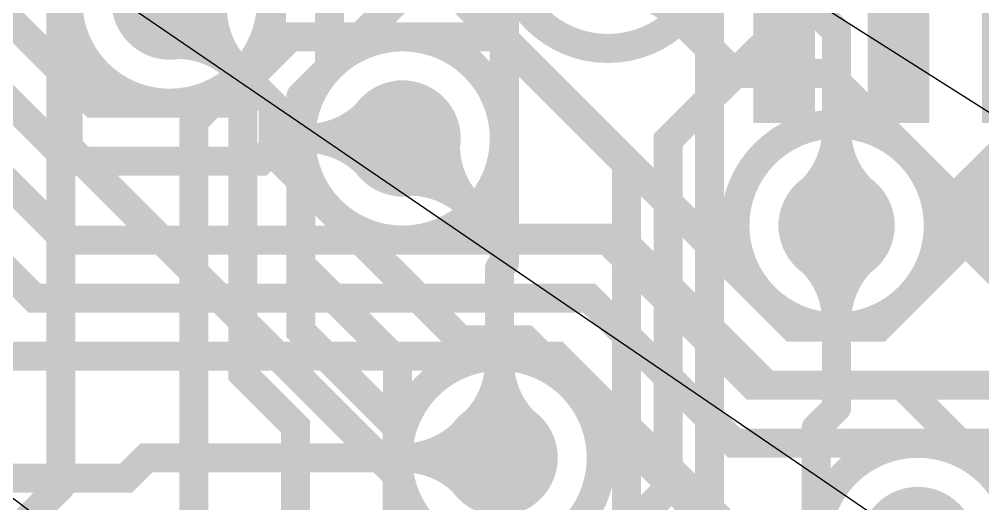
# Model space of a CAD drawing. Extents: x -4539 to 5978, y -4736 to 3041.
# Drawn here: x 1892.1 to 2057.8, y 227.1 to 310.5 of the extents above; entities that cross this region are included whole.
import ezdxf

# ---------------------------------------------------------------- set-up
doc = ezdxf.new("R2010")
doc.units = 0
for name, pattern in [('SIG_101', [2, 1, 1]), ('SIG_102', [2, 1, 1]), ('SIG_151', [2, 1, 1]), ('SIG_152', [2, 1, 1]), ('SIG_153', [2, 1, 1]), ('SIG_154', [2, 1, 1]), ('SIG_155', [2, 1, 1]), ('SIG_156', [2, 1, 1]), ('SIG_157', [2, 1, 1]), ('SIG_158', [2, 1, 1]), ('SIG_173', [2, 1, 1]), ('SIG_176', [2, 1, 1]), ('SIG_183', [2, 1, 1]), ('SIG_196', [2, 1, 1]), ('SIG_86', [2, 1, 1]), ('SIG_90', [2, 1, 1]), ('SIG_92', [2, 1, 1]), ('SIG_93', [2, 1, 1]), ('SIG_96', [2, 1, 1]), ('SIG_99', [2, 1, 1])]:
    doc.linetypes.add(name, pattern=pattern)
doc.layers.get('0').update_dxf_attribs({"color": 254, "linetype": 'CONTINUOUS'})
for name, color, linetype in [('DRIL_NPLTE_THRU_01', 16, 'CONTINUOUS'), ('DRIL_NPLTE_THRU_02', 2, 'CONTINUOUS'), ('DRIL_NPLTE_THRU_03', 34, 'CONTINUOUS'), ('DRIL_NPLTE_THRU_04', 96, 'CONTINUOUS'), ('DRIL_NPLTE_THRU_05', 6, 'CONTINUOUS'), ('DRIL_NPLTE_THRU_06', 176, 'CONTINUOUS'), ('DRIL_PLTE_THRU_01', 16, 'CONTINUOUS'), ('DRIL_PLTE_THRU_02', 2, 'CONTINUOUS'), ('DRIL_PLTE_THRU_03', 34, 'CONTINUOUS'), ('DRIL_PLTE_THRU_04', 96, 'CONTINUOUS'), ('DRIL_PLTE_THRU_05', 6, 'CONTINUOUS'), ('DRIL_PLTE_THRU_06', 176, 'CONTINUOUS'), ('DRIL_SYMBOL', 254, 'CONTINUOUS'), ('LINK_00', 254, 'CONTINUOUS'), ('PADS_BOT', 5, 'CONTINUOUS'), ('PADS_INNER', 1, 'CONTINUOUS'), ('PADS_TOP', 1, 'CONTINUOUS'), ('POUR_VIATHERM_02', 56, 'CONTINUOUS'), ('POUR_VOID_02', 56, 'CONTINUOUS'), ('POUR_VOID_05', 216, 'CONTINUOUS'), ('TEAR_01', 1, 'CONTINUOUS'), ('TEAR_03', 43, 'CONTINUOUS'), ('TEAR_04', 3, 'CONTINUOUS'), ('TEAR_06', 5, 'CONTINUOUS'), ('TRACE_01', 1, 'CONTINUOUS'), ('TRACE_03', 43, 'CONTINUOUS'), ('TRACE_04', 3, 'CONTINUOUS'), ('TRACE_06', 5, 'CONTINUOUS'), ('VIAPTS', 1, 'CONTINUOUS')]:
    doc.layers.add(name, color=color, linetype=linetype)

# ---------------------------------------------------------------- blocks, each defined once
blk = doc.blocks.new('POUR_VOID_775')
at = {"layer": 'POUR_VOID_02', "const_width": 5}
blk.add_lwpolyline([(-4108.35, -6217.62, -2.769344), (-4116.65, -6238.38, -2.769344)], format="xyb", close=True, dxfattribs=at)
blk = doc.blocks.new('POUR_VOID_460')
at = {"layer": 'POUR_VOID_02', "const_width": 5}
blk.add_lwpolyline([(-4299.57, -6186.43, 1), (-4264.57, -6186.43, 1)], format="xyb", close=True, dxfattribs=at)
blk = doc.blocks.new('POUR_VOID_458')
at = {"layer": 'POUR_VOID_02', "const_width": 5}
blk.add_lwpolyline([(-4259.5, -6210, 1), (-4224.5, -6210, 1)], format="xyb", close=True, dxfattribs=at)
blk = doc.blocks.new('POUR_VOID_456')
at = {"layer": 'POUR_VOID_02', "const_width": 5}
blk.add_lwpolyline([(-4224.19, -6177, 1), (-4189.19, -6177, 1)], format="xyb", close=True, dxfattribs=at)
blk = doc.blocks.new('POUR_VOID_455')
at = {"layer": 'POUR_VOID_02', "const_width": 5}
blk.add_lwpolyline([(-4184.84, -6225, 1), (-4149.84, -6225, 1)], format="xyb", close=True, dxfattribs=at)
blk = doc.blocks.new('POUR_VOID_454')
at = {"layer": 'POUR_VOID_02', "const_width": 5}
blk.add_lwpolyline([(-4205.14, -6302.39, -10.836099), (-4208.86, -6307.61, -1.05118), (-4231.82, -6281.25, -3.731269), (-4214.5, -6278.75, -0.430567)], format="xyb", close=True, dxfattribs=at)
blk = doc.blocks.new('POUR_OUTLINE_418')
for name in ['POUR_VOID_456', 'POUR_VOID_460', 'POUR_VOID_458', 'POUR_VOID_775', 'POUR_VOID_455', 'POUR_VOID_454']:
    blk.add_blockref(name, (0, 0))
blk = doc.blocks.new('POUR_VIATHERM_813')
at = {"layer": 'POUR_VIATHERM_02'}
for points in [[(-4153.36, -6270), (-4153.36, -6270)], [(-4163.36, -6280), (-4163.36, -6280)], [(-4143.36, -6280), (-4143.36, -6280)], [(-4153.36, -6290), (-4153.36, -6290)]]:
    blk.add_lwpolyline(points, dxfattribs=at)
blk = doc.blocks.new('POUR_HEADER_0')
for name in ['POUR_OUTLINE_418', 'POUR_VIATHERM_813']:
    blk.add_blockref(name, (6185, 6485))
blk = doc.blocks.new('POUR_VOID_186')
at = {"layer": 'POUR_VOID_05', "const_width": 5}
blk.add_lwpolyline([(-4299.57, -6186.43, 1), (-4264.57, -6186.43, 1)], format="xyb", close=True, dxfattribs=at)
blk = doc.blocks.new('POUR_VOID_185')
at = {"layer": 'POUR_VOID_05', "const_width": 5}
blk.add_lwpolyline([(-4259.5, -6210, 1), (-4224.5, -6210, 1)], format="xyb", close=True, dxfattribs=at)
blk = doc.blocks.new('POUR_VOID_183')
at = {"layer": 'POUR_VOID_05', "const_width": 5}
blk.add_lwpolyline([(-4224.19, -6177, 1), (-4189.19, -6177, 1)], format="xyb", close=True, dxfattribs=at)
blk = doc.blocks.new('POUR_VOID_182')
at = {"layer": 'POUR_VOID_05', "const_width": 5}
blk.add_lwpolyline([(-4184.84, -6225, 1), (-4149.84, -6225, 1)], format="xyb", close=True, dxfattribs=at)
blk = doc.blocks.new('POUR_VOID_181')
at = {"layer": 'POUR_VOID_05', "const_width": 5}
blk.add_lwpolyline([(-4205.14, -6302.39, -10.836099), (-4208.86, -6307.61, -1.05118), (-4231.82, -6281.25, -3.731269), (-4214.5, -6278.75, -0.430567)], format="xyb", close=True, dxfattribs=at)
blk = doc.blocks.new('POUR_VOID_180')
at = {"layer": 'POUR_VOID_05', "const_width": 5}
blk.add_lwpolyline([(-4108.35, -6217.62, -2.769344), (-4116.65, -6238.38, -2.769344)], format="xyb", close=True, dxfattribs=at)
blk = doc.blocks.new('POUR_VOID_179')
at = {"layer": 'POUR_VOID_05', "const_width": 5}
blk.add_lwpolyline([(-4170.86, -6280, 1), (-4135.86, -6280, 1)], format="xyb", close=True, dxfattribs=at)
blk = doc.blocks.new('POUR_OUTLINE_162')
for name in ['POUR_VOID_183', 'POUR_VOID_186', 'POUR_VOID_185', 'POUR_VOID_180', 'POUR_VOID_182', 'POUR_VOID_181', 'POUR_VOID_179']:
    blk.add_blockref(name, (0, 0))
blk = doc.blocks.new('POUR_HEADER_3')
blk.add_blockref('POUR_OUTLINE_162', (6185, 6485))
blk = doc.blocks.new('DRIL_SYMBOL_0')
at = {"layer": 'DRIL_SYMBOL', "const_width": 2}
for points in [[(0, -10), (0, 10)], [(-10, 0), (10, 0)]]:
    blk.add_lwpolyline(points, dxfattribs=at)
blk = doc.blocks.new('DRIL_HOLE_0')
blk.add_lwpolyline([(0, 0, 1), (0, 0, 1)], format="xyb", close=True)
blk.add_blockref('DRIL_SYMBOL_0', (0, 0))
blk = doc.blocks.new('PAD_2')
blk.add_lwpolyline([(0, 0, 1), (0, 0, 1)], format="xyb", close=True)
blk = doc.blocks.new('PAD_12')
at = {"const_width": 10.63}
blk.add_lwpolyline([(-27.56, 0), (27.56, 0)], dxfattribs=at)
blk = doc.blocks.new('STK_BOT_15')
at = {"layer": 'DRIL_NPLTE_THRU_01'}
blk.add_blockref('DRIL_HOLE_0', (0, 0), dxfattribs=at)
at = {"layer": 'DRIL_NPLTE_THRU_02'}
blk.add_blockref('DRIL_HOLE_0', (0, 0), dxfattribs=at)
at = {"layer": 'DRIL_NPLTE_THRU_03'}
blk.add_blockref('DRIL_HOLE_0', (0, 0), dxfattribs=at)
at = {"layer": 'DRIL_NPLTE_THRU_04'}
blk.add_blockref('DRIL_HOLE_0', (0, 0), dxfattribs=at)
at = {"layer": 'DRIL_NPLTE_THRU_05'}
blk.add_blockref('DRIL_HOLE_0', (0, 0), dxfattribs=at)
at = {"layer": 'DRIL_NPLTE_THRU_06'}
blk.add_blockref('DRIL_HOLE_0', (0, 0), dxfattribs=at)
at = {"layer": 'PADS_BOT'}
blk.add_blockref('PAD_12', (0, 0), dxfattribs=at)
at = {"layer": 'PADS_INNER'}
blk.add_blockref('PAD_2', (0, 0), dxfattribs=at)
at = {"layer": 'PADS_TOP'}
blk.add_blockref('PAD_2', (0, 0), dxfattribs=at)
blk = doc.blocks.new('SYM_BOT_11')
for p in [(389.76, 226.38), (389.76, 206.69), (389.76, 187.01)]:
    blk.add_blockref('STK_BOT_15', p)
blk = doc.blocks.new('PART_BOT_37')
blk.add_blockref('SYM_BOT_11', (0, 0))
blk = doc.blocks.new('SMOOTH_5')
at = {"const_width": 2.5}
blk.add_lwpolyline([(-1.25, 0, 1), (1.25, 0, 1)], format="xyb", close=True, dxfattribs=at)
blk = doc.blocks.new('TEAR_2008008000402')
at = {"const_width": 5}
for points in [[(0, 16.5, -0.196262), (-4.2, 6.21)], [(0, 16.5, -0.067729), (-1.24, 7.4)], [(0, 16.5, 0.196262), (4.2, 6.21)], [(0, 16.5, 0.067729), (1.24, 7.4)]]:
    blk.add_lwpolyline(points, format="xyb", dxfattribs=at)
for p in [(0, 16.5), (0, 16.5), (0, 16.5), (0, 16.5), (-4.2, 6.21), (-1.24, 7.4), (1.24, 7.4), (4.2, 6.21)]:
    blk.add_blockref('SMOOTH_5', p)
blk = doc.blocks.new('TRACE_2174')
at = {"layer": 'TRACE_04', "linetype": 'SIG_86', "const_width": 5}
blk.add_lwpolyline([(1974.68, 267.72), (1974.68, 235)], dxfattribs=at)
at = {"layer": 'TEAR_04'}
blk.add_blockref('TEAR_2008008000402', (1974.68, 235), dxfattribs=at)
at = {"layer": 'TRACE_04'}
for p in [(1974.68, 267.72), (1974.68, 235)]:
    blk.add_blockref('SMOOTH_5', p, dxfattribs=at)
blk = doc.blocks.new('TEAR_2008008000406')
at = {"const_width": 5}
for points in [[(-16.5, 0, 0.196262), (-6.21, 4.2)], [(-16.5, 0, 0.067729), (-7.4, 1.24)], [(-16.5, 0, -0.196262), (-6.21, -4.2)], [(-16.5, 0, -0.067729), (-7.4, -1.24)]]:
    blk.add_lwpolyline(points, format="xyb", dxfattribs=at)
for p in [(-6.21, 4.2), (-7.4, 1.24), (-16.5, 0), (-16.5, 0), (-16.5, 0), (-16.5, 0), (-7.4, -1.24), (-6.21, -4.2)]:
    blk.add_blockref('SMOOTH_5', p)
blk = doc.blocks.new('TRACE_1344')
at = {"layer": 'TRACE_03', "linetype": 'SIG_86', "const_width": 5}
blk.add_lwpolyline([(1373.72, 267.47), (1394.39, 267.47), (1397.96, 271.04), (1453.57, 271.04), (1468.79, 286.26), (1641.51, 286.26), (1653.64, 298.39), (1752.04, 298.39), (1781.18, 269.25), (1781.18, 267.99), (1798.58, 250.58), (1812.76, 250.58), (1831.84, 231.5), (1910.46, 231.5), (1913.96, 235), (1974.68, 235)], dxfattribs=at)
at = {"layer": 'TEAR_03'}
blk.add_blockref('TEAR_2008008000406', (1974.68, 235), dxfattribs=at)
at = {"layer": 'TRACE_03'}
for p in [(1913.96, 235), (1974.68, 235), (1910.46, 231.5)]:
    blk.add_blockref('SMOOTH_5', p, dxfattribs=at)
blk = doc.blocks.new('TRACE_652')
at = {"layer": 'TRACE_06', "linetype": 'SIG_90', "const_width": 5}
blk.add_lwpolyline([(1950, 573), (1950, 396.54), (1955.48, 391.07), (1955.48, 385.12), (1968.64, 371.95), (1968.64, 313.51), (1996.49, 285.66), (1996.49, 214.47), (2007, 203.97), (2007, 185)], dxfattribs=at)
at = {"layer": 'TRACE_06'}
blk.add_blockref('SMOOTH_5', (1996.49, 285.66), dxfattribs=at)
blk = doc.blocks.new('TRACE_1268')
at = {"layer": 'TRACE_04', "linetype": 'SIG_92', "const_width": 5}
blk.add_lwpolyline([(1979, 205), (2003.67, 229.67), (2003.67, 289.69), (2023.5, 309.51), (2023.5, 413)], dxfattribs=at)
at = {"layer": 'TRACE_04'}
for p in [(2023.5, 309.51), (2003.67, 289.69), (2003.67, 229.67)]:
    blk.add_blockref('SMOOTH_5', p, dxfattribs=at)
blk = doc.blocks.new('TRACE_734')
at = {"layer": 'TRACE_03', "linetype": 'SIG_93', "const_width": 5}
blk.add_lwpolyline([(1392, 336), (1392, 335.2), (1431.56, 335.2), (1440.5, 326.26), (1613.21, 326.26), (1625.34, 338.39), (1783.79, 338.39), (1796.62, 325.56), (1816.28, 325.56), (1889.34, 252.5), (1984.48, 252.5), (2034.48, 202.5), (2060.45, 202.5), (2068.95, 211), (2094, 211)], dxfattribs=at)
at = {"layer": 'TRACE_03'}
blk.add_blockref('SMOOTH_5', (1984.48, 252.5), dxfattribs=at)
blk = doc.blocks.new('TRACE_686')
at = {"layer": 'TRACE_03', "linetype": 'SIG_96', "const_width": 5}
blk.add_lwpolyline([(1825.99, 346.52), (1900.01, 272.5), (1995.67, 272.5), (2020.67, 247.5), (2145.63, 247.5), (2149.63, 243.5), (2228.32, 243.5), (2233.82, 249), (2264.68, 249), (2286.18, 227.5), (2331.13, 227.5), (2337.63, 234), (2357, 234)], dxfattribs=at)
at = {"layer": 'TRACE_03'}
for p in [(1900.01, 272.5), (1995.67, 272.5), (2020.67, 247.5)]:
    blk.add_blockref('SMOOTH_5', p, dxfattribs=at)
blk = doc.blocks.new('TRACE_1430')
at = {"layer": 'TRACE_03', "linetype": 'SIG_99', "const_width": 5}
blk.add_lwpolyline([(1322, 342), (1322.08, 342.11), (1336.91, 330.77), (1339.94, 327.75), (1358.88, 327.75), (1384.63, 353.5), (1399.31, 353.5), (1407.61, 345.21), (1459.59, 345.21), (1468.31, 336.49), (1606.33, 336.49), (1618.23, 348.39), (1788.07, 348.39), (1800.03, 336.43), (1820.75, 336.43), (1894.68, 262.5), (1990.08, 262.5), (2015.08, 237.5), (2116.5, 237.5), (2151, 203), (2209, 203)], dxfattribs=at)
at = {"layer": 'TRACE_03'}
for p in [(1894.68, 262.5), (1990.08, 262.5), (2015.08, 237.5)]:
    blk.add_blockref('SMOOTH_5', p, dxfattribs=at)
blk = doc.blocks.new('TEAR_2008008000476')
at = {"const_width": 5}
for points in [[(0, 16.5, -0.196262), (-4.2, 6.21)], [(0, 16.5, -0.067729), (-1.24, 7.4)], [(0, 16.5, 0.196262), (4.2, 6.21)], [(0, 16.5, 0.067729), (1.24, 7.4)]]:
    blk.add_lwpolyline(points, format="xyb", dxfattribs=at)
for p in [(0, 16.5), (0, 16.5), (0, 16.5), (0, 16.5), (-4.2, 6.21), (-1.24, 7.4), (1.24, 7.4), (4.2, 6.21)]:
    blk.add_blockref('SMOOTH_5', p)
blk = doc.blocks.new('TRACE_2312')
at = {"layer": 'TRACE_04', "linetype": 'SIG_101', "const_width": 5}
blk.add_lwpolyline([(1930.5, 282.89), (1930.5, 249.48), (1939.58, 240.4), (1939.58, 207)], dxfattribs=at)
at = {"layer": 'TEAR_04'}
blk.add_blockref('TEAR_2008008000476', (1939.58, 207), dxfattribs=at)
at = {"layer": 'TRACE_04'}
for p in [(1930.5, 282.89), (1930.5, 249.48), (1939.58, 240.4), (1939.58, 207)]:
    blk.add_blockref('SMOOTH_5', p, dxfattribs=at)
blk = doc.blocks.new('TEAR_2008008000483')
at = {"const_width": 5}
for points in [[(11.67, -11.67, -0.196262), (7.36, -1.42)], [(11.67, -11.67, -0.067729), (6.11, -4.35)], [(11.67, -11.67, 0.196262), (1.42, -7.36)], [(11.67, -11.67, 0.067729), (4.35, -6.11)]]:
    blk.add_lwpolyline(points, format="xyb", dxfattribs=at)
for p in [(7.36, -1.42), (6.11, -4.35), (1.42, -7.36), (4.35, -6.11), (11.67, -11.67), (11.67, -11.67), (11.67, -11.67), (11.67, -11.67)]:
    blk.add_blockref('SMOOTH_5', p)
blk = doc.blocks.new('TRACE_544')
at = {"layer": 'TRACE_01', "linetype": 'SIG_102', "const_width": 5}
blk.add_lwpolyline([(1993.31, 323), (2015.1, 301.21), (2031.2, 301.21), (2053.83, 278.58), (2053.83, 273.42), (2083.25, 244), (2085.75, 244), (2111.5, 218.25), (2111.5, 211)], dxfattribs=at)
at = {"layer": 'TEAR_01'}
blk.add_blockref('TEAR_2008008000483', (1993.31, 323), dxfattribs=at)
at = {"layer": 'TRACE_01'}
for p in [(1993.31, 323), (2015.1, 301.21), (2031.2, 301.21), (2053.83, 278.58), (2053.83, 273.42), (2083.25, 244), (2085.75, 244), (2111.5, 218.25), (2111.5, 211)]:
    blk.add_blockref('SMOOTH_5', p, dxfattribs=at)
blk = doc.blocks.new('TEAR_2008008000712')
at = {"const_width": 5}
for points in [[(-16.5, 0, 0.196262), (-6.21, 4.2)], [(-16.5, 0, 0.067729), (-7.4, 1.24)], [(-16.5, 0, -0.196262), (-6.21, -4.2)], [(-16.5, 0, -0.067729), (-7.4, -1.24)]]:
    blk.add_lwpolyline(points, format="xyb", dxfattribs=at)
for p in [(-6.21, 4.2), (-7.4, 1.24), (-16.5, 0), (-16.5, 0), (-16.5, 0), (-16.5, 0), (-7.4, -1.24), (-6.21, -4.2)]:
    blk.add_blockref('SMOOTH_5', p)
blk = doc.blocks.new('TRACE_2538')
at = {"layer": 'TRACE_04', "linetype": 'SIG_151', "const_width": 5}
blk.add_lwpolyline([(1940.5, 290), (1940.5, 268.19), (1957.13, 251.56), (1957.13, 202.12), (1971.64, 187.61), (1976.32, 187.61), (1996.44, 167.5), (2042.25, 167.5), (2045.75, 171), (2092.5, 171)], dxfattribs=at)
at = {"layer": 'TEAR_04'}
blk.add_blockref('TEAR_2008008000712', (2092.5, 171), dxfattribs=at)
at = {"layer": 'TRACE_04'}
for p in [(1940.5, 290), (1940.5, 268.19), (1957.13, 251.56), (1957.13, 202.12), (1971.64, 187.61), (1976.32, 187.61), (2045.75, 171), (2092.5, 171), (1996.44, 167.5), (2042.25, 167.5)]:
    blk.add_blockref('SMOOTH_5', p, dxfattribs=at)
blk = doc.blocks.new('TEAR_2008008000718')
at = {"const_width": 5}
for points in [[(-16.5, 0, 0.196262), (-6.21, 4.2)], [(-16.5, 0, 0.067729), (-7.4, 1.24)], [(-16.5, 0, -0.196262), (-6.21, -4.2)], [(-16.5, 0, -0.067729), (-7.4, -1.24)]]:
    blk.add_lwpolyline(points, format="xyb", dxfattribs=at)
for p in [(-6.21, 4.2), (-7.4, 1.24), (-16.5, 0), (-16.5, 0), (-16.5, 0), (-16.5, 0), (-7.4, -1.24), (-6.21, -4.2)]:
    blk.add_blockref('SMOOTH_5', p)
blk = doc.blocks.new('TRACE_852')
at = {"layer": 'TRACE_03', "linetype": 'SIG_152', "const_width": 5}
blk.add_lwpolyline([(1536.94, 363.99), (1557.34, 363.99), (1561.28, 360.05), (1595.26, 360.05), (1603.61, 368.39), (1796.49, 368.39), (1808.36, 356.53), (1830.21, 356.53), (1900.67, 286.07), (1933.53, 286.07), (1937.46, 290), (1958, 290)], dxfattribs=at)
at = {"layer": 'TEAR_03'}
blk.add_blockref('TEAR_2008008000718', (1958, 290), dxfattribs=at)
at = {"layer": 'TRACE_03'}
for p in [(1937.46, 290), (1958, 290), (1900.67, 286.07), (1933.53, 286.07)]:
    blk.add_blockref('SMOOTH_5', p, dxfattribs=at)
blk = doc.blocks.new('TEAR_2008008000719')
at = {"const_width": 5}
for points in [[(11.67, -11.67, -0.196262), (7.36, -1.42)], [(11.67, -11.67, -0.067729), (6.11, -4.35)], [(11.67, -11.67, 0.196262), (1.42, -7.36)], [(11.67, -11.67, 0.067729), (4.35, -6.11)]]:
    blk.add_lwpolyline(points, format="xyb", dxfattribs=at)
for p in [(7.36, -1.42), (6.11, -4.35), (1.42, -7.36), (4.35, -6.11), (11.67, -11.67), (11.67, -11.67), (11.67, -11.67), (11.67, -11.67)]:
    blk.add_blockref('SMOOTH_5', p)
blk = doc.blocks.new('TRACE_850')
at = {"layer": 'TRACE_01', "linetype": 'SIG_152', "const_width": 5}
blk.add_lwpolyline([(1958, 290), (1975.17, 272.83), (1992.91, 272.83), (2018.24, 247.5), (2043.89, 247.5), (2068.9, 222.49), (2068.9, 55.12)], dxfattribs=at)
at = {"layer": 'TEAR_01'}
blk.add_blockref('TEAR_2008008000719', (1958, 290), dxfattribs=at)
at = {"layer": 'TRACE_01'}
for p in [(1958, 290), (1975.17, 272.83), (1992.91, 272.83), (2018.24, 247.5), (2043.89, 247.5)]:
    blk.add_blockref('SMOOTH_5', p, dxfattribs=at)
blk = doc.blocks.new('TEAR_2008008000725')
at = {"const_width": 5}
for points in [[(0, -16.5, 0.196262), (-4.2, -6.21)], [(0, -16.5, 0.067729), (-1.24, -7.4)], [(0, -16.5, -0.196262), (4.2, -6.21)], [(0, -16.5, -0.067729), (1.24, -7.4)]]:
    blk.add_lwpolyline(points, format="xyb", dxfattribs=at)
for p in [(-4.2, -6.21), (-1.24, -7.4), (1.24, -7.4), (4.2, -6.21), (0, -16.5), (0, -16.5), (0, -16.5), (0, -16.5)]:
    blk.add_blockref('SMOOTH_5', p)
blk = doc.blocks.new('TRACE_1192')
at = {"layer": 'TRACE_06', "linetype": 'SIG_153', "const_width": 5}
blk.add_lwpolyline([(2032.66, 275), (2032.66, 243.64)], dxfattribs=at)
at = {"layer": 'TEAR_06'}
blk.add_blockref('TEAR_2008008000725', (2032.66, 275), dxfattribs=at)
at = {"layer": 'TRACE_06'}
for p in [(2032.66, 275), (2032.66, 243.64)]:
    blk.add_blockref('SMOOTH_5', p, dxfattribs=at)
blk = doc.blocks.new('TEAR_2008008000727')
at = {"const_width": 5}
for points in [[(0, 16.5, -0.196262), (-4.2, 6.21)], [(0, 16.5, -0.067729), (-1.24, 7.4)], [(0, 16.5, 0.196262), (4.2, 6.21)], [(0, 16.5, 0.067729), (1.24, 7.4)]]:
    blk.add_lwpolyline(points, format="xyb", dxfattribs=at)
for p in [(0, 16.5), (0, 16.5), (0, 16.5), (0, 16.5), (-4.2, 6.21), (-1.24, 7.4), (1.24, 7.4), (4.2, 6.21)]:
    blk.add_blockref('SMOOTH_5', p)
blk = doc.blocks.new('TRACE_726')
at = {"layer": 'TRACE_03', "linetype": 'SIG_153', "const_width": 5}
blk.add_lwpolyline([(1477, 472), (1494.5, 489.5), (1560.13, 489.5), (1575.5, 474.13), (1575.5, 470.75), (1591.25, 455), (1614.78, 455), (1615.28, 454.5), (1651.86, 454.5), (1658.86, 461.5), (1804.75, 461.5), (1823.29, 442.96), (1827.99, 442.96), (1847.75, 423.21), (1902.88, 423.21), (1981.64, 344.44), (1996.61, 344.44), (2032.66, 308.39), (2032.66, 275)], dxfattribs=at)
at = {"layer": 'TEAR_03'}
blk.add_blockref('TEAR_2008008000727', (2032.66, 275), dxfattribs=at)
at = {"layer": 'TRACE_03'}
for p in [(2032.66, 308.39), (2032.66, 275)]:
    blk.add_blockref('SMOOTH_5', p, dxfattribs=at)
blk = doc.blocks.new('TEAR_2008008000732')
at = {"const_width": 5}
for points in [[(11.67, -11.67, -0.196262), (7.36, -1.42)], [(11.67, -11.67, -0.067729), (6.11, -4.35)], [(11.67, -11.67, 0.196262), (1.42, -7.36)], [(11.67, -11.67, 0.067729), (4.35, -6.11)]]:
    blk.add_lwpolyline(points, format="xyb", dxfattribs=at)
for p in [(7.36, -1.42), (6.11, -4.35), (1.42, -7.36), (4.35, -6.11), (11.67, -11.67), (11.67, -11.67), (11.67, -11.67), (11.67, -11.67)]:
    blk.add_blockref('SMOOTH_5', p)
blk = doc.blocks.new('TRACE_624')
at = {"layer": 'TRACE_01', "linetype": 'SIG_154', "const_width": 5}
blk.add_lwpolyline([(1917.93, 313.57), (1935.76, 295.74), (1935.76, 287.5), (1967.92, 255.33), (1979.1, 255.33), (2024.5, 209.93), (2024.5, 185)], dxfattribs=at)
at = {"layer": 'TEAR_01'}
blk.add_blockref('TEAR_2008008000732', (1917.93, 313.57), dxfattribs=at)
at = {"layer": 'TRACE_01'}
for p in [(1917.93, 313.57), (1935.76, 295.74), (1935.76, 287.5), (1967.92, 255.33), (1979.1, 255.33), (2024.5, 209.93), (2024.5, 185)]:
    blk.add_blockref('SMOOTH_5', p, dxfattribs=at)
blk = doc.blocks.new('TRACE_1086')
at = {"layer": 'TRACE_06', "linetype": 'SIG_155', "const_width": 5}
blk.add_lwpolyline([(2006, 413), (2006, 376.76), (2010.81, 371.95), (2010.81, 214.47), (2024.5, 200.78), (2024.5, 185)], dxfattribs=at)
blk = doc.blocks.new('TRACE_2566')
at = {"layer": 'TRACE_01', "linetype": 'SIG_156', "const_width": 5}
blk.add_lwpolyline([(1900.43, 313.57), (1900.43, 288.61), (1957.31, 231.73), (1957.31, 201.95), (1971.64, 187.61), (1975.64, 187.61), (1998.03, 165.22), (1998.03, 55.12)], dxfattribs=at)
at = {"layer": 'TRACE_01'}
for p in [(1900.43, 288.61), (1957.31, 231.73)]:
    blk.add_blockref('SMOOTH_5', p, dxfattribs=at)
blk = doc.blocks.new('TRACE_692')
at = {"layer": 'TRACE_03', "linetype": 'SIG_176', "const_width": 5}
blk.add_lwpolyline([(1831.95, 368.97), (1904.85, 296.07), (1927.28, 296.07), (1938.71, 307.5), (1975.12, 307.5), (2025.12, 257.5), (2039.91, 257.5), (2053.83, 271.42), (2053.83, 280.58), (2067.75, 294.5), (2137.76, 294.5), (2178.76, 253.5)], dxfattribs=at)
at = {"layer": 'TRACE_03'}
for p in [(1938.71, 307.5), (1975.12, 307.5), (1904.85, 296.07), (1927.28, 296.07), (2053.83, 280.58), (2053.83, 271.42), (2025.12, 257.5), (2039.91, 257.5)]:
    blk.add_blockref('SMOOTH_5', p, dxfattribs=at)
blk = doc.blocks.new('TEAR_2008008001058')
at = {"const_width": 5}
for points in [[(11.67, -11.67, -0.196262), (7.36, -1.42)], [(11.67, -11.67, -0.067729), (6.11, -4.35)], [(11.67, -11.67, 0.196262), (1.42, -7.36)], [(11.67, -11.67, 0.067729), (4.35, -6.11)]]:
    blk.add_lwpolyline(points, format="xyb", dxfattribs=at)
for p in [(7.36, -1.42), (6.11, -4.35), (1.42, -7.36), (4.35, -6.11), (11.67, -11.67), (11.67, -11.67), (11.67, -11.67), (11.67, -11.67)]:
    blk.add_blockref('SMOOTH_5', p)
blk = doc.blocks.new('TRACE_404')
at = {"layer": 'TRACE_06', "linetype": 'SIG_183', "const_width": 5}
blk.add_lwpolyline([(1847.57, 448.14), (1899.19, 396.51), (1899.19, 297.08)], dxfattribs=at)
at = {"layer": 'TEAR_06'}
blk.add_blockref('TEAR_2008008001058', (1847.57, 448.14), dxfattribs=at)
at = {"layer": 'TRACE_06'}
for p in [(1847.57, 448.14), (1899.19, 396.51), (1899.19, 297.08)]:
    blk.add_blockref('SMOOTH_5', p, dxfattribs=at)
blk = doc.blocks.new('DRIL_SYMBOL_7')
at = {"layer": 'DRIL_SYMBOL', "const_width": 2}
for points in [[(0, -10), (0, 10)], [(-10, 0), (10, 0)]]:
    blk.add_lwpolyline(points, dxfattribs=at)
blk = doc.blocks.new('DRIL_HOLE_7')
at = {"const_width": 3.5}
blk.add_lwpolyline([(-1.75, 0, 1), (1.75, 0, 1)], format="xyb", close=True, dxfattribs=at)
blk.add_blockref('DRIL_SYMBOL_7', (0, 0))
blk = doc.blocks.new('PAD_15')
at = {"const_width": 10}
blk.add_lwpolyline([(0, -5, 1), (0, 5, 1)], format="xyb", close=True, dxfattribs=at)
blk = doc.blocks.new('STK_TOP_26')
at = {"layer": 'DRIL_PLTE_THRU_01'}
blk.add_blockref('DRIL_HOLE_7', (0, 0), dxfattribs=at)
at = {"layer": 'DRIL_PLTE_THRU_02'}
blk.add_blockref('DRIL_HOLE_7', (0, 0), dxfattribs=at)
at = {"layer": 'DRIL_PLTE_THRU_03'}
blk.add_blockref('DRIL_HOLE_7', (0, 0), dxfattribs=at)
at = {"layer": 'DRIL_PLTE_THRU_04'}
blk.add_blockref('DRIL_HOLE_7', (0, 0), dxfattribs=at)
at = {"layer": 'DRIL_PLTE_THRU_05'}
blk.add_blockref('DRIL_HOLE_7', (0, 0), dxfattribs=at)
at = {"layer": 'DRIL_PLTE_THRU_06'}
blk.add_blockref('DRIL_HOLE_7', (0, 0), dxfattribs=at)
at = {"layer": 'PADS_BOT'}
blk.add_blockref('PAD_15', (0, 0), dxfattribs=at)
at = {"layer": 'PADS_INNER'}
blk.add_blockref('PAD_15', (0, 0), dxfattribs=at)
at = {"layer": 'PADS_TOP'}
blk.add_blockref('PAD_15', (0, 0), dxfattribs=at)
blk = doc.blocks.new('SYM_TOP_2')
blk.add_blockref('STK_TOP_26', (0, 0))

msp = doc.modelspace()

# ---------------------------------------------------------------- linework, layer by layer
at = {"layer": 'LINK_00', "linetype": 'SIG_173'}
for p, q in [((322.05, 1400), (2170.96, 223.18)), ((322.05, 1400), (2046.64, 220)), ((1968.28, 170.23), (322.05, 1400))]:
    msp.add_line(p, q, dxfattribs=at)
at = {"layer": 'TRACE_04', "linetype": 'SIG_86', "const_width": 5}
for points in [[(1953.5, 399.43), (1953.5, 392.03), (1973.64, 371.89), (1973.64, 328.87), (1975.5, 327.01), (1975.5, 290)], [(1975.5, 290), (1975.5, 268.54)], [(1974.68, 267.72), (1975.5, 268.54)]]:
    msp.add_lwpolyline(points, dxfattribs=at)
at = {"layer": 'TRACE_04', "linetype": 'SIG_151', "const_width": 5}
for points in [[(1940.5, 297.25), (1963.64, 320.39)], [(1940.5, 297.25), (1940.5, 290)]]:
    msp.add_lwpolyline(points, dxfattribs=at)
at = {"layer": 'TRACE_04', "linetype": 'SIG_101', "const_width": 5}
for points in [[(1935.43, 313.57), (1935.43, 306.32)], [(1930.5, 301.39), (1935.43, 306.32)], [(1930.5, 301.39), (1930.5, 282.89)]]:
    msp.add_lwpolyline(points, dxfattribs=at)
at = {"layer": 'TRACE_06', "linetype": 'SIG_158', "const_width": 5}
for points in [[(1935.43, 313.57), (1935.43, 306.32)], [(1922.08, 292.97), (1935.43, 306.32)], [(1922.08, 292.97), (1922.08, 192.54)]]:
    msp.add_lwpolyline(points, dxfattribs=at)
at = {"layer": 'TRACE_06', "linetype": 'SIG_157', "const_width": 5}
for points in [[(1945.43, 313.57), (1945.43, 302.18)], [(1940.5, 297.25), (1945.43, 302.18)], [(1940.5, 297.25), (1940.5, 290)], [(1940.5, 290), (1940.5, 256.79), (1957.08, 240.21), (1957.08, 207)]]:
    msp.add_lwpolyline(points, dxfattribs=at)
at = {"layer": 'TRACE_06', "linetype": 'SIG_183', "const_width": 5}
for points in [[(1899.19, 297.08), (1899.19, 230.13)], [(1887.08, 218.02), (1899.19, 230.13)]]:
    msp.add_lwpolyline(points, dxfattribs=at)
at = {"layer": 'TRACE_06', "linetype": 'SIG_153', "const_width": 5}
for points in [[(2029.14, 240.11), (2032.66, 243.64)], [(2029.14, 240.11), (2029.14, 220)]]:
    msp.add_lwpolyline(points, dxfattribs=at)

# ---------------------------------------------------------------- block references
at = {"linetype": 'SIG_173'}
msp.add_blockref('POUR_HEADER_0', (15, 15), dxfattribs=at)
at = {"linetype": 'SIG_196'}
msp.add_blockref('POUR_HEADER_3', (15, 15), dxfattribs=at)
at = {"xscale": -1, "rotation": -270}
msp.add_blockref('PART_BOT_37', (2250, 710), dxfattribs=at)
for name in ['TRACE_652', 'TRACE_726', 'TRACE_404', 'TRACE_1268', 'TRACE_1086', 'TRACE_692', 'TRACE_852', 'TRACE_686', 'TRACE_1430', 'TRACE_734', 'TRACE_544', 'TRACE_2566', 'TRACE_624', 'TRACE_1344', 'TRACE_2538', 'TRACE_850', 'TRACE_2312', 'TRACE_1192', 'TRACE_2174']:
    msp.add_blockref(name, (0, 0))
at = {"layer": 'TRACE_04'}
for p in [(1935.43, 306.32), (1935.43, 306.32), (1930.5, 301.39), (1930.5, 301.39), (1940.5, 297.25), (1940.5, 297.25), (1940.5, 290), (1975.5, 290), (1975.5, 290), (1930.5, 282.89), (1974.68, 267.72), (1975.5, 268.54), (1975.5, 268.54)]:
    msp.add_blockref('SMOOTH_5', p, dxfattribs=at)
at = {"layer": 'TRACE_06'}
for p in [(1935.43, 306.32), (1935.43, 306.32), (1945.43, 302.18), (1945.43, 302.18), (1899.19, 297.08), (1940.5, 297.25), (1940.5, 297.25), (1922.08, 292.97), (1922.08, 292.97), (1940.5, 290), (1940.5, 290), (1940.5, 256.79), (2032.66, 243.64), (1957.08, 240.21), (2029.14, 240.11), (2029.14, 240.11), (1899.19, 230.13), (1899.19, 230.13)]:
    msp.add_blockref('SMOOTH_5', p, dxfattribs=at)
at = {"layer": 'VIAPTS', "linetype": 'SIG_154'}
msp.add_blockref('SYM_TOP_2', (1917.93, 313.57), dxfattribs=at)
at = {"layer": 'VIAPTS', "linetype": 'SIG_152'}
msp.add_blockref('SYM_TOP_2', (1958, 290), dxfattribs=at)
at = {"layer": 'VIAPTS', "linetype": 'SIG_153'}
msp.add_blockref('SYM_TOP_2', (2032.66, 275), dxfattribs=at)
at = {"layer": 'VIAPTS', "linetype": 'SIG_86'}
msp.add_blockref('SYM_TOP_2', (1974.68, 235), dxfattribs=at)
at = {"layer": 'VIAPTS', "linetype": 'SIG_173'}
msp.add_blockref('SYM_TOP_2', (2046.64, 220), dxfattribs=at)

doc.saveas('drawing.dxf')
